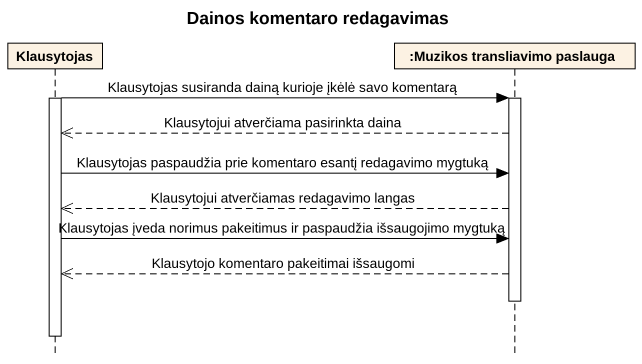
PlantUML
@startuml
title Dainos komentaro redagavimas
hide footbox
participant Klausytojas
participant ":Muzikos transliavimo paslauga" as Muzikos_transliavimo

activate Klausytojas
Klausytojas -> Muzikos_transliavimo : Klausytojas susiranda dainą kurioje įkėlė savo komentarą
activate Muzikos_transliavimo
Muzikos_transliavimo -->> Klausytojas : Klausytojui atverčiama pasirinkta daina
Klausytojas -> Muzikos_transliavimo : Klausytojas paspaudžia prie komentaro esantį redagavimo mygtuką
Muzikos_transliavimo -->> Klausytojas : Klausytojui atverčiamas redagavimo langas
Klausytojas -> Muzikos_transliavimo : Klausytojas įveda norimus pakeitimus ir paspaudžia išsaugojimo mygtuką
Muzikos_transliavimo -->> Klausytojas : Klausytojo komentaro pakeitimai išsaugomi
deactivate Muzikos_transliavimo
deactivate Klausytojas
@enduml
